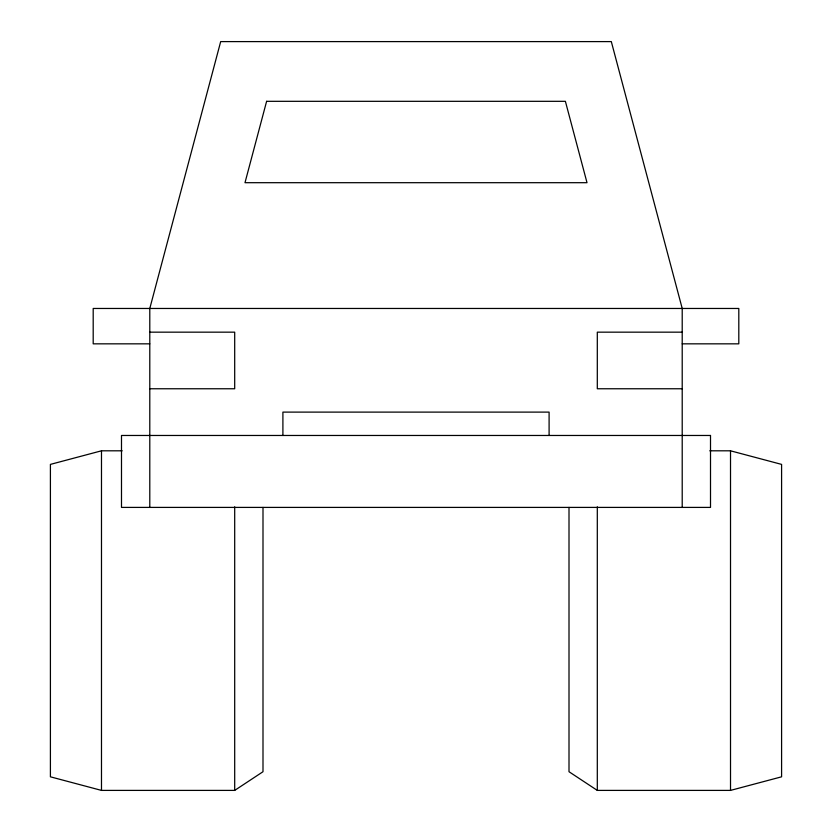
<?xml version="1.0" encoding="UTF-8"?>
<svg xmlns="http://www.w3.org/2000/svg" width="832" height="832" viewBox="0 0 832 832"><rect width="100%" height="100%" fill="white"/><g stroke="black" fill="none" stroke-linecap="round" stroke-linejoin="round"><path stroke-width="1.25" d="M122.179 450.809L101.483 450.809L50.409 464.391L50.409 776.818L101.483 790.4L234.697 790.4L262.995 771.722L262.995 507.426M569.005 507.426L569.005 771.722L597.303 790.4L730.517 790.4L781.591 776.818L781.591 464.391L730.517 450.809L709.821 450.809M149.791 332.166L234.697 332.166L234.697 388.762L149.791 388.762M682.209 332.166L597.303 332.166L597.303 388.762L682.209 388.762M149.791 343.834L93.194 343.834L93.194 308.464L738.806 308.464L738.806 343.834L682.209 343.834M730.517 450.809L730.517 790.4M682.209 507.406L682.209 308.464L611.312 41.6L220.688 41.6L149.791 308.464L149.791 507.406M597.303 506.823L597.303 790.4M549.099 435.469L549.099 412.11L282.901 412.11L282.901 435.469M234.697 506.823L234.697 790.4M101.483 450.809L101.483 790.4M266.614 101.317L244.993 182.697L587.007 182.697L565.386 101.317L266.614 101.317M710.507 435.469L121.493 435.469L121.493 507.406L710.507 507.406L710.507 435.469"/></g></svg>
